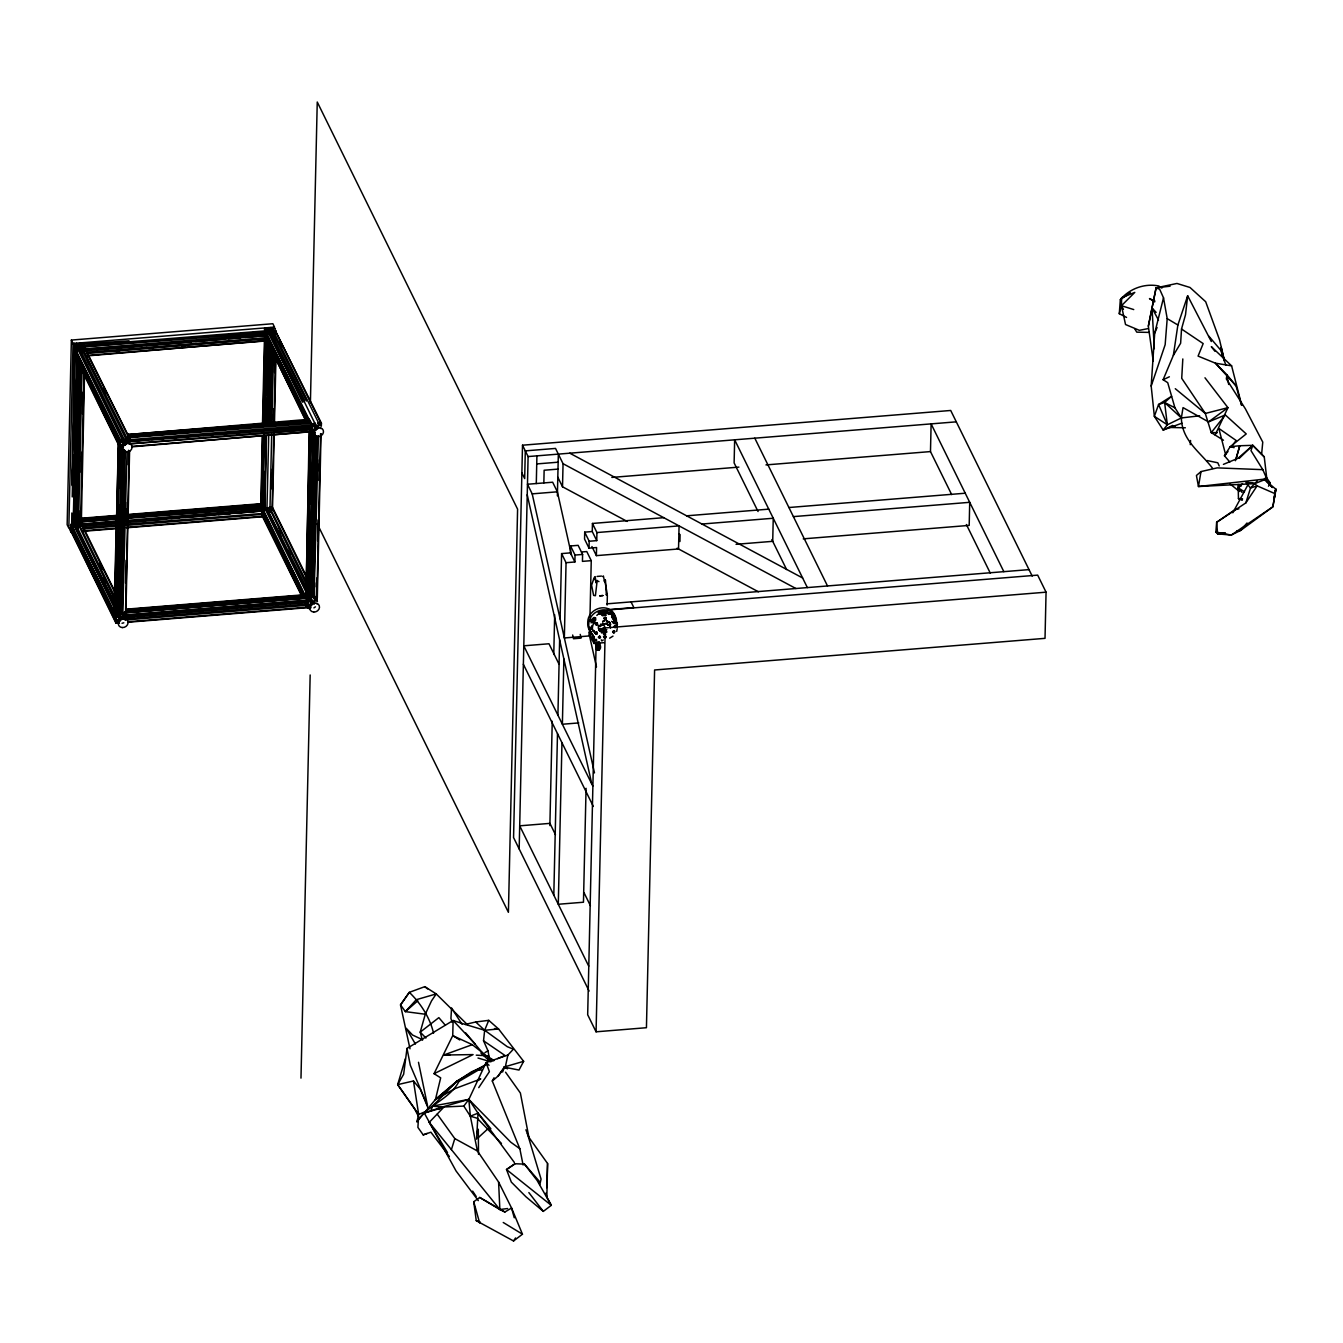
<?xml version="1.0" encoding="UTF-8"?>
<svg xmlns="http://www.w3.org/2000/svg" width="1343" height="1343" viewBox="0 0 1343 1343"><rect width="100%" height="100%" fill="white"/><g stroke="black" fill="none" stroke-linecap="round" stroke-linejoin="round"><path stroke-width="1.5" d="M592.145 629.078L591.86 625.536M616.924 622.413C618.871 628.255 614.976 620.214 615.144 618.888M598.575 625.217C597.081 629.968 602.336 634.349 606.818 631.932L603.863 632.519M610.058 623.958L609.94 626.543M80.043 345.453C75.796 344.446 83.367 346.427 79.942 349.65M271.471 329.925C267.542 328.867 274.476 330.999 271.387 334.122M310.988 596.51L312.231 596.091M592.196 627.147L592.062 627.366A12.91 11.248 -26.2 0 0 592.095 628.843L592.414 629.38A12.91 11.248 -26.2 0 1 593.438 623.907L592.028 620.869A12.91 11.248 -26.2 0 0 591.558 622.027M527.346 1133.458L541.061 1179.137L539.869 1184.526L539.114 1181.085L524.458 1164.129L515.04 1163.743L506.496 1169.535L511.33 1182.109L525.952 1196.781L543.311 1211.386L551.301 1205.326L546.853 1197.033L547.575 1163.508L528.924 1137.37L525.902 1129.799M71.364 340.081L67.15 524.71L68.829 528.118L73.026 343.489L71.364 340.081L272.864 323.73L274.543 327.138L73.026 343.489M71.85 483.614L74.335 344.916M72.136 485.578L75.628 346.444M72.556 474.667L72.69 468.64M73.983 412.452L74.066 408.44M71.85 512.992L71.582 531.895L116.321 622.833C119.997 624.243 116.136 619.14 116.321 622.833M72.22 496.944L73.177 454.807M73.596 436.744L74.553 394.59M75.644 346.41C71.448 346.729 81.973 349.146 78.465 348.24L123.287 439.681C125.436 435.72 115.867 442.888 121.071 441.948L75.695 349.818L76.064 348.425L77.323 348.357L122.599 440.538A2.619 2.283 -26.2 0 0 123.623 441.411L124.194 441.31M73.042 530.25L77.206 347.619L76.182 347.753M73.395 525.298L77.139 360.998M77.29 349.65L77.323 348.391M74.301 523.888L77.995 361.334M74.385 524.106L78.079 361.552M75.158 526.221L78.851 363.651M123.707 449.855L119.98 613.936C114.541 613.113 115.649 619.929 117.915 616.605A2.619 2.283 -26.2 0 1 118.939 617.478L118.872 620.013A2.619 2.283 -26.2 0 1 117.815 621.054L116.421 620.902L117.009 619.962L71.229 526.909C67.905 522.83 77.558 522.427 74.536 524.139L114.978 606.331M75.93 525.986L79.573 366.438M76.82 525.012L76.954 518.734M78.163 466.055L78.347 458.03M79.489 406.895L79.673 398.871M77.004 527.715L80.714 365.162M81.033 351.111L81.117 347.098L82.292 346.544A2.619 1.175 1.3 0 0 81.016 346.158L78.263 346.393A2.619 1.175 1.3 0 0 77.458 346.947L78.918 347.736M115.179 600.791L77.558 522.947L81.268 523.199L114.827 591.39M78.146 528.303L78.28 526.204A2.619 2.283 -26.2 0 1 78.566 525.818M82.141 352.907L82.276 350.808A2.619 2.283 -26.2 0 1 83.35 349.768M78.465 527.648L82.074 369.09M82.494 351.043L82.578 347.014M79.254 524.609L79.304 523.233L80.714 523.233L114.407 591.591M83.249 349.197L83.3 347.837L84.71 347.837L129.918 439.782L129.969 438.657M83.283 346.645L82.813 346.192A2.619 1.175 1.3 0 1 81.537 345.806L80.933 344.563A2.619 1.175 1.3 0 1 81.738 344.009L129.079 340.803M81.268 460.783L81.369 456.771M82.594 402.581L82.695 398.569M83.837 345.235L83.82 344.731M80.076 524.559L80.395 510.508M81.268 472.383L81.722 452.306M82.594 414.181L83.098 392.106M79.858 522.461L80.479 523.703L84.038 374.999M266.115 332.409L265.998 331.553L84.592 346.662L266.552 332.795M84.643 346.259L84.81 349.113M81.268 525.969L84.542 373.035M85.264 350.557L85.23 347.938M122.935 442.082L122.868 444.6A2.619 2.283 -26.2 0 1 121.81 445.658C119.258 446.145 122.28 443.341 118.772 444.919L115.767 611.434L114.91 611.619L114.004 610.108L118.587 443.576M114.675 610.662L118.251 443.979L119.661 443.71M117.026 614.288L115.213 612.66L118.99 446.48L121.172 446.866A2.619 1.175 1.3 0 0 121.978 446.312L121.575 445.272M116.925 613.113L115.834 612.912L118.772 444.919M119.242 488.147L120.299 446.396L121.793 446.161L117.966 613.969L116.707 614.087L119.997 444.6M116.589 604.468L117.496 565M117.915 546.299L118.855 504.767M119.074 613.65L122.465 446.212A2.619 2.283 -26.2 0 1 123.522 445.171L124.227 445.322M123.287 439.681L122.599 440.538M121.609 574.435L121.676 567.988M122.935 516.283L123.002 509.836M124.261 458.114L124.412 451.886M124.479 449.787L120.803 611.804L119.091 611.753M129.583 451.265L125.889 613.281L122.297 613.885L125.335 450.963M126.813 438.96L127.434 440.151A2.619 2.283 -26.2 0 1 126.376 441.192C122.179 444.432 122.23 437.617 124.681 440.504M122.885 619.241L123.036 617.159A2.619 2.283 -26.2 0 1 124.093 616.101C126.024 615.245 124.765 618.67 137.339 615.749M125.57 444.785L124.479 443.492L126.326 443.845A3.29 1.343 -65.8 0 1 126.762 443.173L127.031 441.746A2.619 2.283 -26.2 0 1 128.089 440.705C131.261 441.293 126.527 440 129.986 441.696L312.248 427.074L312.08 425.865L313.339 425.681A2.619 2.283 -26.2 0 1 314.363 426.554L314.312 429.088A2.619 2.283 -26.2 0 1 313.238 430.129L311.861 429.978L310.418 426.335M122.733 613.566L127.031 451.349M127.938 435.736L127.854 434.209M128.273 436.324L128.29 434.981M126.897 513.093L126.997 508.947M125.57 583.215L126.091 560.367M126.93 522.964L127.417 502.198M128.257 464.812L128.592 450.274M125.52 613.466L129.113 451.214M130.019 441.494L129.247 436.475L129.348 437.633L311.223 423.414L310.602 421.769L310.586 422.776M125.638 613.113C125.654 619.392 122.532 611.518 125.923 615.195L307.295 600.489L307.278 601.546L125.806 616.101M129.633 437.717C131.648 441.578 126.343 438.758 128.122 441.83M129.767 440.722L129.918 441.679M125.453 616.588L126.024 613.701M260.895 506.076L262.221 436.609M262.489 424.573L264.403 340.283M264.89 330.68L264.588 328.8M260.995 505.841L261.062 506.815M261.113 504.884L262.674 436.66M262.943 424.606L264.873 340.316M265.175 330.462L265.478 327.877M261.6 507.839L263.245 435.602M263.564 421.551L265.478 337.261M265.578 333.249L265.662 329.236L266.988 328.985A2.619 1.175 1.3 0 1 268.264 329.371L268.885 330.613A2.619 1.175 1.3 0 1 268.063 331.167L266.502 331.049M264.353 435.938L262.355 516.786L261.767 511.414M263.513 435.149L261.969 507.352L125.973 517.962M263.782 423.112L265.897 330.798L266.787 330.613L264.403 423.347M261.935 510.306L261.633 514.436M262.204 508.762L262.238 507.469L125.923 518.448M265.931 334.911L266.434 339.762M263.866 515.796L262.305 515.678L262.389 511.649M262.389 510.474L304.139 595.688M264.135 435.384L262.557 508.191M264.621 423.884L266.72 331.57L268.315 331.452M262.405 515.611L263.883 471.393M264.302 453.33L264.705 435.266M264.974 423.23L265.259 411.176M265.629 395.127L266.586 352.974M266.77 344.95L266.602 328.011M126.024 616.907L307.161 601.379L308.437 602.386L263.127 509.685L263.715 508.242L264.756 508.225L306.053 592.179M265.125 420.477L265.226 416.464M266.451 362.274L266.552 358.262M312.483 426.386L267.123 334.289L267.492 332.896L268.751 332.829L302.309 401.037M268.264 327.675L266.72 331.603M264.621 508.712L266.267 436.458M266.535 424.422L268.499 338.117M264.739 509.517L264.756 508.275M264.873 507.688L266.485 435.887M266.77 423.851L268.617 343.455M268.734 334.122L268.751 332.879M267.744 424.304L269.439 345.822M306.422 590.802L265.964 508.174L307.262 592.129M268.55 424.388L270.329 346.125M269.389 422.222L271.051 348.811M270.245 421.467L270.379 415.457M271.555 363.903L271.722 356.248L271.605 362.677M272.226 335.062L272.344 328.011L271.42 327.658M270.447 423.884L272.092 351.648M272.461 335.582L272.36 328.229A2.619 1.175 1.3 0 1 271.555 328.783L268.785 329.018A2.619 1.175 1.3 0 1 267.509 328.632L267.24 328.162M306.624 585.263L268.986 507.419L272.696 507.671L306.254 575.878M306.305 401.121L272.747 332.913C276.49 331.922 276.54 329.169 274.257 330.663A2.619 1.175 1.3 0 1 272.982 330.277L272.36 329.035A2.619 1.175 1.3 0 1 273.183 328.481L275.365 328.867L273.854 327.44M269.574 512.774L269.725 510.693A2.619 2.283 -26.2 0 1 270.782 509.652M269.893 512.119L271.689 433.856M271.907 423.817L273.519 353.578M273.871 337.513L273.737 331.033A2.619 1.175 1.3 0 0 272.461 330.647L269.708 330.865A2.619 1.175 1.3 0 0 268.885 331.419L270.648 332.074L267.307 332.426M274.073 340.098L273.989 339.359A2.619 2.283 -26.2 0 0 273.737 339.007M270.682 509.081L270.749 507.704L272.159 507.704L305.835 576.063M274.677 333.685L274.744 332.309L276.154 332.309L321.011 423.398C321.262 427.007 317.384 421.954 321.011 423.398M271.974 477.369L272.058 473.357M273.3 419.167L273.384 415.155M271.974 488.97L272.428 468.892M273.485 422.743L273.804 408.692M274.627 372.565L274.946 358.514M272.041 509.987L273.771 433.722M274.056 421.685L275.516 357.456M272.495 510.021L274.241 433.772M274.509 421.719L275.97 357.507M305.281 596.326L305.432 595.167M309.276 420.93L309.226 419.503M306.103 596.326L309.125 432.564M309.629 421.618L309.662 420.258M305.919 605.005L305.768 604.048M306.103 596.93L126.561 610.662M307.665 595.067L305.885 594.613L309.578 432.614M127.954 434.561L309.343 419.251L310.032 421.652M310.401 402.816L317.25 102.018L517.592 509.165L508.409 912.317L317.301 523.938M307.094 595.721L310.149 431.472M310.434 430.969L306.674 598.357M306.842 599.448L306.724 597.904L125.386 612.576M310.686 425.849L310.787 428.971M310.854 423.649L310.72 422.508L129.381 437.18L129.516 438.053M306.976 599.834L306.993 598.407L125.335 613.079M306.036 595.956L307.161 596.007L310.871 429.407M129.734 443.929L311.089 429.928L311.089 428.585M129.415 443.677L129.6 439.681L129.918 440.571L311.173 426.738M310.988 423.011L311.274 426.1L129.918 440.806M127.82 622.262L307.111 607.724L307.446 604.484L309.243 605.525A2.619 2.283 -26.2 0 0 310.317 604.484L310.367 601.966A2.619 2.283 -26.2 0 0 309.343 601.093L308.504 601.832M125.99 617.092L307.329 602.403L307.329 599.566M131.782 446.413L312.818 431.607L309.293 598.491L307.48 597.937L311.274 428.904M311.408 426.923L311.375 423.582M308.856 545.174L308.94 541.028M310.082 491.169L310.183 487.022M307.379 598.978L306.59 597.182L307.832 597.215L308.219 580.629M308.588 564.01L309.545 522.461M309.964 503.776L310.669 472.618M311.324 429.34L312.382 428.971L311.861 429.978M314.967 429.642A2.619 2.283 -26.2 0 0 313.893 430.683L310.535 598.357L314.967 431.875M307.228 598.39L311.358 598.474L315.152 434.326M300.983 1078.127L310.166 674.975M312.231 596.275L315.874 436.341M313.204 591.239L313.355 585.028M314.514 533.188L314.715 524.878M315.874 473.995L316.041 465.786M321.061 433.671L317.317 597.753L313.742 598.374L316.998 435.904M314.329 603.712L314.463 601.63A2.619 2.283 -26.2 0 1 315.538 600.59L317.418 601.513L316.528 598.122M318.325 428.316L318.459 426.235A2.619 2.283 -26.2 0 1 319.533 425.177L321.33 426.235L321.43 423.213L275.768 331.771M318.224 423.817L318.879 424.623A2.619 2.283 -26.2 0 1 317.804 425.664C312.365 428.887 314.816 421.584 316.008 425.378M314.027 597.836L318.459 435.82M316.293 586.891L316.394 582.744M318.946 470.57L319.097 464.342M316.763 578.078L316.31 596.628M317.619 540.675L318.09 519.909M318.979 480.441L319.449 459.675M315.387 597.971L316.864 597.719L320.591 433.621M1032.213 576.113L950.71 410.471L522.511 445.204L513.563 837.545L589.124 991.067M519.17 848.91L528.101 456.57L522.511 445.204M536.293 483.547L536.915 455.848M543.848 482.926L544.133 470.235L557.983 469.11M549.875 825.592L552.242 721.241M553.769 654.461L554.676 614.809M557.379 495.852L558.335 454.119M627.215 521.453L562.516 486.787L563.053 463.704L555.532 448.428L525.298 450.879L524.677 478.578L521.873 472.887M553.803 895.177L557.496 733.614M557.916 715.148L559.628 639.889M560.098 618.922L561.592 553.601L570.406 552.88L574.888 561.978L566.058 562.7L561.592 553.601M561.962 742.713L558.285 904.259L583.466 902.227L586.068 788.307M563.875 658.926L562.381 724.246L578.766 722.92M566.058 562.7L564.345 637.959L589.543 635.91L589.728 627.55M570.406 552.88L570.557 545.963L578.128 545.342L582.593 554.441L582.442 561.374L591.256 560.652L589.963 617.092M574.888 561.978L575.039 555.062L570.557 545.963M584.709 532.147L589.191 541.246L596.745 540.625L592.263 531.526L584.709 532.147L584.558 539.063L589.023 548.162L596.577 547.541L596.393 555.633L678.534 548.968L679.071 525.885L596.93 532.55L592.448 523.451L663.744 517.676M589.023 548.162L589.191 541.246M592.263 531.526L592.448 523.451M604.216 642.659L593.992 643.482L592.431 640.309L592.548 634.601L593.119 635.743L589.443 630.001A14.202 12.372 -26.2 0 1 587.73 623.807L587.781 621.658A14.202 12.372 -26.2 0 1 601.916 607.842A14.202 12.372 -26.2 0 1 615.48 619.408M594.042 630.538L594.177 631.26A1.931 1.679 -26.2 0 1 592.834 630.32L594.194 631.294M593.992 643.482L594.126 637.791L590.45 632.049A14.202 12.372 -26.2 0 1 588.738 625.855L588.788 623.706A14.202 12.372 -26.2 0 1 602.923 609.89A14.202 12.372 -26.2 0 1 616.487 621.456L616.437 623.605M596.745 540.625L596.93 532.55M596.158 642.256L587.68 1014.754L596.074 1031.81L646.436 1027.714L654.595 669.989L1045.022 638.345L1046.063 592.179L1037.669 575.123L607.321 610.024M599.532 643.415C604.081 652.379 591.894 652.429 597.182 643.196M599.163 649.257L597.434 650.062L597.618 641.971M597.769 649.022L596.964 649.324L597.988 642.961M598.407 650.146L598.592 642.072M598.827 649.105L598.961 643.045M599.213 649.911L599.398 641.836M596.074 1031.81L605.273 627.92L602.755 622.816M607.137 605.038L607.355 595.385M615.111 621.037L614.372 617.226M951.667 494.593L930.481 451.584L931.119 423.884L1003.842 571.665M76.383 393.214L77.222 357.641L76.4 393.113M76.82 524.374L76.954 518.331M121.021 488.768L121.995 447.118A2.619 1.175 1.3 0 1 122.801 446.564M122.498 574.686L122.649 568.442M125.184 457.359L125.335 451.181M267.811 377.685L268.65 342.112M266.888 510.709L268.734 434.779M271.588 362.761L271.739 356.483M312.483 473.139L313.423 431.59A2.619 1.175 1.3 0 1 313.607 431.388M313.154 592.498L313.355 584.155M315.958 470.755L316.041 466.726M476.597 1139.2L478.024 1113.179L468.841 1099.413L486.099 1062.582L507.906 1055.027L513.395 1049.185L507.285 1046.701L484.655 1030.266L475.707 1021.989L465.232 1024.424L453.111 1020.495L406.996 1048.43L403.639 1074.266L397.679 1084.624L414.551 1108.747L419.033 1117.561M546.802 1187.665L547.575 1163.508M616.353 623.454L616.555 622.548L616.957 627.164L616.806 623.034M615.782 620.953L615.144 618.519M605.055 582.123L605.189 579.823M592.196 628.423L589.308 628.877M427.175 1110.829L418.68 1114.472L397.679 1084.624L413.476 1080.981L418.68 1114.472L416.918 1121.707L435.451 1099.497L456.788 1081.484L458.953 1081.4L478.494 1070.002L485.998 1064.479L486.099 1062.582L489.037 1065.301M605.072 581.989L607.288 594.227M1182.814 358.95L1181.722 378.323L1205.309 413.459L1211.252 432.614L1223.456 440.235M418.344 1120.028L417.908 1127.415L423.213 1134.885L430.885 1132.199L449.368 1156.508M1211.319 341.542L1187.665 295.779L1185.516 314.732L1181.521 329.018L1180.631 343.237L1173.379 355.324L1163.122 379.716L1167.722 382.671L1174.94 407.819L1181.37 417.942C1181.823 440.806 1200.508 452.155 1212.679 468.438M1190.267 444.667L1190.553 440.47M1181.941 423.163L1163.172 430.045L1154.359 416.33L1151.186 386.062L1154.711 333.131L1163.508 297.81L1159.664 289.249L1156.088 287.855L1148.349 326.148L1153.217 361.066M314.547 603.595L314.094 602.789M1126.559 317.435L1119.29 313.691L1120.331 299.707C1129.413 288.661 1144.555 283.121 1158.707 285.975L1161.896 288.107M83.148 345.822L84.122 345.822L83.283 346.192M81.268 343.036L83.249 343.019L83.921 344.379M84.575 348.24L84.223 345.436M115.666 518.801L80.63 521.638L80.815 524.509M81.201 524.223L116.22 521.42M128.391 435.787L309.746 421.081M126.762 439.43C123.808 437.868 131.983 439.379 128.71 438.305M125.503 613.751L125.117 614.506L124.53 612.962M125.822 619.878L125.738 618.687L307.127 603.997M125.923 616.252L125.604 615.077L125.352 619.828M125.957 615.161L125.973 614.053M266.115 332.711L265.83 333.601L265.226 332.359M266.233 332.074L266.535 334.138L84.861 348.727M266.082 338.99L305.314 419.855M266.317 337.764L266.35 338.99L87.06 353.528M87.06 355.929L266.418 340.618M260.475 503.961L260.542 505.488M261.801 506.445L262.523 508.007M262.321 513.563L262.07 515.813L301.319 595.268M262.422 516.014L263.513 517.055L262.271 516.686M309.595 427.93L309.88 427.04L310.653 429.223M311.156 431.556L131.815 446.866M305.633 597.047L305.65 595.62M306.557 597.383L125.252 611.871L125.906 613.65M307.245 604.216L307.094 605.324L127.551 619.845M615.614 621.591L615.849 621.389M1163.508 297.81L1167.201 318.627L1165.153 344.715L1151.186 386.062M1263.948 479.384L1275.85 489.171L1272.879 506.815L1240.647 530.418L1231.246 535.068L1217.597 533.842L1215.868 532.029L1216.657 522.276L1235.157 509.551L1238.934 508.829M596.964 580.461L596.057 582.862L595.201 576.583A14.891 3.542 89.5 0 0 593.74 578.783L591.591 585.246L593.606 595.335M1200.995 471.578L1198.46 486.519L1266.835 478.847L1262.806 469.664L1217.178 467.884L1200.995 471.578L1196.428 475.489L1198.46 486.519L1254.664 483.648L1266.835 478.847L1264.25 456.872L1261.614 454.287L1262.756 442.099L1245.414 408.876L1226.344 378.944L1226.931 374.747L1215.415 363.181L1198.074 356.096L1203.177 343.59L1181.521 329.018M1238.162 484.42L1238.447 498.555L1242.057 500.016M121.592 619.727L121.34 618.401L120.4 619.778M317.133 428.199C318.56 425.597 313.221 427.762 316.512 428.551M494.207 1060.55L489.205 1057.495L487.962 1050.746L483.53 1040.791L484.655 1030.266L488.751 1020.344L498.555 1028.973L523.636 1061.339L519.002 1070.052L504.246 1067.148L498.102 1076.062L492.293 1080.997L519.842 1148.752L523.099 1165.019M1274.625 494.19L1273.752 501.594L1275.85 489.171L1275.061 490.497M597.182 580.495L595.419 595.704L593.791 595.486M599.549 625.435C596.594 626.056 603.863 626.291 600.959 623.824M1173.379 355.324L1177.878 325.006L1187.665 295.779M124.916 445.255L125.587 444.332M487.778 1059.828L488.399 1055.816L476.261 1055.162M602.134 614.238L604.182 613.617M1275.85 489.171L1272.879 506.815L1231.246 535.068L1215.868 532.029M265.662 335.397L261.432 336.069M1148.349 326.148L1156.088 287.855L1176.955 283.457L1189.982 287.469L1205.678 301.722L1219.528 339.796L1224.346 360.159M498.102 1076.062L505.371 1066.661L507.906 1055.027M601.295 639.788L601.832 640.964L603.276 639.973M71.565 530.854L73.177 530.72M75.258 348.962L76.282 347.955M75.141 353.914L76.249 353.629L75.678 354.552L120.417 445.49M121.071 441.948L75.712 350.926L77.155 350.271M71.716 524.324L73.328 523.753L114.625 607.691M116.472 617.26L71.716 526.322L73.16 525.667M73.613 531.123L73.714 530.67A2.619 2.283 -26.2 0 1 74.369 529.914M121.877 447.555L120.316 447.437L75.577 356.499L75.594 355.375L77.088 355.224M267.71 332.426L266.586 333.014M308.454 419.335L267.156 335.397L267.777 334.726M307.9 601.731L263.161 510.793L264.118 510.105M313.305 432.026C311.811 433.537 310.669 429.407 313.355 430.734L309.645 597.753L310.535 598.357M318.257 423.431C316.041 424.623 319.768 420.779 321.43 423.213M592.884 620.516L593.203 619.593L593.438 621.725M608.799 614.456L607.489 613.331M480.693 1078.983L455.076 1088.585L435.451 1099.497L440.672 1077.858L434.058 1073.678L452.742 1035.621L453.111 1020.495L475.237 1044.099M616.706 631.395L617.209 628.558M612.945 618.938L613.936 619.895A2.065 1.796 -26.2 0 0 611.787 617.243L612.677 615.849M397.679 1084.624L405.368 1058.72M315.118 428.132A2.988 1.242 -65.9 0 0 315.504 427.544L317.149 427.93L315.857 427.091M601.06 631.546L599.146 629.766L599.482 628.524M1119.29 313.691L1121.455 305.717L1121.59 297.726L1134.785 292.405L1121.455 305.717L1125.535 324.536L1139.351 330.328L1148.198 328.582M83.065 343.623L83.568 345.47L265.864 330.814L267.391 332.225M127.921 436.525L128.324 437.314M128.273 442.233L129.297 443.929M311.123 428.585L128.911 443.845M124.278 617.646L125.218 618.838M264.689 328.414L264.521 329.992M85.213 350.775L267.173 335.431M260.911 504.834L260.609 503.709L261.348 505.388M310.552 421.853L128.693 436.374L127.988 433.957M410.001 1048.816L400.516 1004.9L409.313 992.343L424.824 986.652L436.24 993.921L431.506 1000.921L425.278 1014.234L420.225 1032.129L422.273 1039.835M1235.896 459.524L1239.79 445.742L1252.784 445.339L1264.25 456.872M1235.409 460.716L1239.79 445.742L1230.188 446.682L1224.447 455.764L1229.835 462.026M314.447 424.539L314.43 425.815M504.901 1212.007L479.72 1197.469L473.743 1201.733L476.261 1220.669L513.546 1240.982L522.461 1234.2L511.565 1208.029L504.901 1212.007L499.865 1209.523L451.399 1149.625L454.807 1138.612L437.214 1114.136M1225.286 532.701L1217.597 533.842L1216.657 522.276L1245.851 502.903L1250.518 488.046L1257.199 480.962M502.635 1072.016L504.246 1067.148L507.536 1068.726L504.196 1066.678M430.734 1111.316L432.463 1106.128L457.51 1080.729L485.998 1064.479M590.383 621.456L591.155 619.19M315.437 606.835L313.909 607.875M1215.13 434.998L1227.938 407.668L1204.973 377.786M591.121 622.934L591.927 620.751M1154.711 333.131L1157.078 327.507M603.611 632.973L603.762 632.066M601.882 613.197L603.208 612.29M476.664 1132.619L478.309 1129.262L478.511 1154.325M1232.807 512.791L1247.983 484.722M125.302 444.55L125.05 443.794A3.979 1.779 1.3 0 1 126.93 443.643L127.048 443.811M315.79 425.311L314.547 424.438M80.681 524.374L115.901 521.285M458.953 1081.4C450.023 1099.078 427.544 1104.853 416.918 1121.707M492.293 1080.997L494.039 1077.774M1268.497 486.233L1270.26 483.027L1265.727 476.53M119.393 618.233L119.409 618.183A2.971 1.125 -65.3 0 1 119.745 617.797M310.367 599.918C311.761 604.132 311.828 596.661 310.434 601.211M1245.851 502.903L1257.115 485.864L1275.414 493.821M513.546 1240.982L515.561 1237.944M478.746 1087.629L489.389 1071.68L486.099 1062.582M601.782 612.996L604.014 613.096M601.362 631.445L602.453 630.723M119.745 618.955L119.762 618.905A3.223 1.293 -65.7 0 0 120.299 617.998C124.345 617.142 118.654 621.305 120.551 617.83A3.307 1.477 1.3 0 0 122.112 617.713M276.255 333.584L276.272 332.46M320.289 428.4L321.397 428.518M307.513 599.414L308.47 598.76M123.69 443.626L123.707 443.593A3.139 1.276 -65.8 0 0 124.311 442.602L125.621 442.435L125.705 443.727M600.741 631.445L598.625 628.591L599.381 630.337M1224.447 455.764L1227.972 451.533M1231.464 446.783L1236.114 440.454L1218.823 428.434L1225.639 454.689M123.002 440.068L122.901 440.957M120.484 615.833L118.939 615.447L120.165 616.454M514.268 1217.782L511.565 1208.029L498.589 1182.025L477.42 1150.985L470.335 1116.151L468.841 1099.413L432.463 1106.128L442.149 1107.068L463.805 1106.078L468.841 1099.413L510.776 1142.205L519.842 1148.752M593.052 619.811L595.352 618.603A1.931 1.679 -26.2 0 0 593.018 619.996A1.931 1.679 -26.2 0 0 594.294 622.027M123.522 443.845L123.355 445.154A5.036 4.382 -26.2 0 0 126.259 452.171A5.036 4.382 -26.2 0 0 131.799 445.708A5.036 4.382 -26.2 0 0 123.438 445.121M318.173 427.729L316.226 427.662L315.974 429.055M118.939 615.447L118.906 616.655L120.198 616.722M120.165 620.181L119.527 619.241M1199.635 415.81L1181.37 417.942L1167.336 424.774L1163.172 430.045L1172.657 425.412M1234.116 447.639L1230.188 446.682L1246.237 433.923L1225.32 414.953L1211.252 432.614L1217.329 432.664M251.242 511.968L261.616 511.045M123.808 622.799L122.012 623.27M1247.026 522.998L1240.647 530.418L1236.802 530.989M74.906 345.218L73.261 343.942L74.05 343.405M84.676 346.897L82.846 346.511L84.441 346.36M119.51 445.356L117.798 444.113M125.436 612.744L123.959 613.499M305.432 594.58L307.312 594.345M311.358 598.474L310.602 598.055M74.234 344.866L75.561 344.513A2.619 1.175 1.3 0 1 76.836 344.899L77.441 346.141A2.619 1.175 1.3 0 1 76.635 346.695L75.174 346.679M274.022 331.503L273.133 331.99M114.978 611.099L116.304 610.847M115.213 612.66L116.203 612.509M306.422 595.57L307.748 595.318M313.305 597.92L314.228 598.055M314.682 597.937L314.48 597.366A2.619 1.175 1.3 0 0 313.204 596.98L310.921 597.115M613.583 620.03L613.902 619.643A1.931 1.679 -26.2 0 0 614.12 618.317L614.322 618.804M607.489 623.84C607.288 625.989 613.952 624.68 608.127 621.574M603.242 615.614L605.257 615.614M447.521 1152.613L429.223 1122.362L443.593 1107.404L424.287 1113.011L456.049 1170.962L478.309 1200.642M603.83 623.706L601.899 624.965L606.247 623.588M1239.337 458.265L1252.784 445.339L1261.614 454.287M478.108 1137.773L488.197 1128.54M1225.32 414.953L1208.549 421.903L1183.032 407.617L1181.37 417.942L1164.616 402.497L1171.616 396.252L1158.573 404.495L1154.359 416.33L1167.336 424.774L1164.616 402.497L1158.573 404.495L1167.336 424.774M317.653 428.887A3.895 1.746 1.3 0 1 316.78 428.904L316.629 429.088A3.811 1.544 -65.7 0 1 315.89 430.431M417.807 1000.787L405.385 1011.632L400.516 1004.9L409.313 992.343C420.762 1003.372 429.961 1017.759 433.554 1033.187M602.654 613.566L607.456 613.096L610.813 614.355L607.456 613.096M435.451 1099.497L457.51 1080.729M1242.493 483.732L1237.843 487.61L1242.09 492.428M604.098 581.166L605.357 579.84M610.427 628.054L609.991 623.102M612.996 636.129L609.655 638.177M119.04 615.346L120.685 615.9M310.468 599.817L311.895 600.187L310.636 601.076M1208.549 421.903L1227.938 407.668L1205.309 413.459L1175.276 388.698M438.859 1109.419L442.149 1107.068L468.841 1099.413M123.12 439.967L124.446 439.916M1120.331 299.707L1130.37 292.707M84.542 345.571L84.978 347.115L81.319 348.441L126.057 439.379M275.97 340.417C273.972 342.112 273.838 337.932 276.037 339.074M128.072 434.477L309.629 420.191M310.871 425.026L129.6 439.681M311.106 432.328L314.9 432.379M260.592 504.213L126.678 515.04M262.355 514.386L126.343 525.415M262.338 516.333L126.309 527.363M307.127 607.237L127.786 621.809M307.111 607.724L306.405 606.348M515.04 1163.743L506.496 1169.535L551.301 1205.326L537.066 1180.379L524.458 1164.129M477.134 1081.048L480.441 1078.865M456.788 1081.484L471.578 1071.781L483.95 1066.308M484.907 1052.677L487.962 1050.746M607.204 594.395L606.23 594.831M603.914 630.371L601.933 629.531L606.415 629.867M125.117 443.929L125.738 442.77L79.271 347.921M121.743 618.183L120.182 618.989L121.81 618.519L119.057 612.727L121.777 612.509A2.619 1.175 1.3 0 1 123.052 612.895L123.338 613.365M1241.436 485.797L1237.843 487.61L1244.474 491.79M605.794 630.203L606.784 629.716M434.058 1073.678L473.072 1054.591L443.744 1055.027L472.316 1044.669L493.015 1061.104M602.336 632.033L606.499 631.831L602.755 631.781M1163.122 379.716L1169.367 376.795M593.925 618.905L594.865 618.586M266.938 328.716L265.578 328.078M271.437 327.927L270.883 327.44M274.476 328.112L272.696 327.507M120.014 444.415L118.52 444.533M121.693 447.84L119.745 447.924L118.99 446.548M314.329 432.194L313.439 431.808M262.54 516.182L264.034 516.048M116.069 613.415L117.966 613.936M119.091 613.617L119.98 613.936M315.051 597.282L316.864 597.719M599.414 636.213C595.973 638.11 602.403 638.949 600.002 636.263C595.721 637.337 602.436 638.932 599.582 636.263M497.615 1058.62L504.985 1055.48L483.53 1040.791M315.991 426.856L316.125 426.789A3.307 1.477 1.3 0 0 317.536 426.789M1223.423 464.376L1238.145 458.215L1252.784 445.339L1250.971 450.576L1262.806 469.664M463.805 1106.078L470.335 1116.151L478.024 1113.179L490.9 1128.825M423.213 1134.885L427.124 1133.408M424.287 1113.011L442.149 1107.068M602.654 621.473L604.132 621.054M505.371 1066.661L523.636 1061.339M602.755 621.356L603.997 621.003M78.465 348.24L77.844 349.6M77.055 354.703L75.812 354.737M77.004 356.684L75.577 356.499M303.518 400.986L269.607 332.779L269.272 334.071L302.83 402.279M268.449 341.172L266.988 339.93L268.533 339.695M73.009 532.097L71.968 532.382M264.453 516.568L263.413 516.854M120.198 620.651L119.527 620.567A2.619 2.283 -26.2 0 0 118.469 621.608L118.973 622.883M313.758 603.712L312.415 602.134L312.18 603.83A3.979 1.561 -65.5 0 0 311.643 605.038L310.972 605.038A2.619 2.283 -26.2 0 0 309.897 606.079L309.964 607.237L311.056 606.734M316.428 603.662L317.301 603.678M606.482 611.283L607.59 611.401M603.88 613.029L598.877 613.969C603.796 611.569 610.477 612.358 613.969 616.823M604.954 627.785L602.537 628.423L604.182 628.121M614.523 625.368C619.492 628.171 611.233 627.349 616.269 626.426C613.432 630.455 616.454 624.277 613.952 626.627M599.028 625.888L601.362 625.637M594.395 636.431L593.337 637.455L594.361 638.328M603.561 631.781L606.247 631.294M604.518 632.452L606.566 631.965M602.47 630.908L601.463 631.646A1.931 1.679 -26.2 0 1 601.983 631.009M1175.243 426.218L1169.333 427.46L1185.349 427.796M617.008 627.047L617.075 623.874M613.264 622.497L614.372 622.665M74.134 343.607L75.174 343.539M76.685 343.187L76.081 344.144A2.619 1.175 1.3 0 0 77.357 344.547L80.11 344.312A2.619 1.175 1.3 0 0 80.933 343.758L79.455 342.969M122.885 447.706L121.995 447.337M69.836 528.034L69.635 529.763L70.793 529.73M71.28 528.89L69.5 528.538L70.91 528.168M72.421 531.324L70.306 530.888L71.75 532.382M119.107 613.885L118.201 613.281A2.619 1.175 1.3 0 1 118.385 613.079M307.732 597.282L308.353 597.601M316.075 596.947L315.001 597.014A2.619 1.175 1.3 0 1 314.531 596.913M311.257 598.575L310.032 600.422A2.619 2.283 -26.2 0 0 311.056 601.295L313.809 601.06A2.619 2.283 -26.2 0 0 314.883 600.019L313.876 598.323M595.486 620.365L594.378 622.027M603.477 633.56L604.837 634.081M479.72 1197.469L499.865 1209.523L507.654 1208.532M603.762 631.747L604.887 631.68M475.707 1021.989L488.751 1020.344M608.463 625.183L607.439 624.21M1156.088 287.855L1170.089 286.193M606.348 594.764L605.475 580.159M215.602 609.42L219.732 609.084M225.909 608.58L236.284 607.707M240.33 607.405L252.769 606.381M256.815 606.062L269.255 605.038M289.769 603.376L302.209 602.386M76.887 346.964L75.342 347.065L75.963 347.753M267.61 332.225L268.331 331.469M292.338 378.676L270.363 332.208M75.712 349.851L77.172 349.768M268.6 334.239L267.19 334.357M85.045 349.751L266.502 335.246L266.334 334.155M79.355 350.523L81.621 350.254A2.619 2.283 -26.2 0 0 82.695 349.214L82.628 348.072L81.319 348.441M270.782 334.995L273.065 334.726A2.619 2.283 -26.2 0 0 274.123 333.685L274.056 332.544L272.747 332.913M86.254 350.271L90.367 349.935M96.545 349.432L108.917 348.425M113.03 348.089L141.888 345.755M146.001 345.42L158.373 344.412M162.486 344.077L174.859 343.086M176.923 342.918L191.344 341.743M195.474 341.407L207.829 340.4M211.959 340.064L224.331 339.074M228.444 338.738L240.817 337.731M244.93 337.395L257.302 336.388M80.026 351.497L81.067 352.168M87.06 352.168L266.367 337.63M115.649 351.161L119.779 350.825M148.62 348.492L152.749 348.156M181.607 345.806L185.72 345.47M87.026 355.475L266.334 340.921M134.182 435.854L138.312 435.535M150.668 434.528L154.798 434.192M167.153 433.185L171.283 432.849M183.638 431.858L187.768 431.523M200.141 430.515L204.254 430.18M218.674 429.005L222.804 428.669M235.159 427.678L239.289 427.343M249.597 426.503L253.709 426.167M266.082 425.16L270.195 424.824M284.632 423.666L288.745 423.33M137.187 440.705L147.478 439.866M151.608 439.53L163.964 438.523M168.093 438.204L180.449 437.197M186.643 436.693L196.934 435.854M203.112 435.35L213.419 434.511M219.597 434.024L229.905 433.185M236.099 432.681L246.407 431.842M252.585 431.338L262.892 430.515M267.005 430.18L279.378 429.172M285.555 428.669L297.928 427.662M302.057 427.326L310.3 426.671M124.194 444.567L121.894 444.718A2.619 1.175 1.3 0 1 121.424 444.617M310.72 430.834L312.6 431.338A2.619 1.175 1.3 0 0 313.423 430.784L313.406 430.566M123.455 447.907L120.501 447.907M528.101 456.57L956.317 421.836M536.73 463.923L558.151 462.193M79.254 518.415L116.354 515.41M126.645 514.57L260.609 503.709M79.287 518.885L116.371 515.88M79.741 519.892L116.841 516.887M127.149 516.048L261.113 505.186M81.57 520.681L87.748 520.177M98.056 519.338L104.25 518.851M132.839 516.484L137.221 516.165M147.529 515.343L153.706 514.839M166.062 513.832L170.192 513.496M182.295 512.472L186.677 512.153M198.798 511.129L205.227 510.659M215.535 509.82L221.713 509.316M232.02 508.477L237.946 507.956M248.254 507.117L252.618 506.815M611.854 477.42L738.885 467.112M765.963 464.913L930.481 451.584M117.042 517.827L79.959 520.832L79.959 519.808M127.35 516.988L261.868 506.227M115.934 519.305L80.58 522.142L80.513 520.933L81.117 522.578M126.208 520.463L262.238 508.93M73.177 525.163L71.767 525.281L117.076 617.36M263.161 509.736L264.605 509.652M81.05 525.147L116.086 522.309M126.393 521.47L262.405 510.441M75.359 525.919L77.625 525.65A2.619 2.283 -26.2 0 0 78.7 524.609L78.431 523.35L77.323 523.837M81.151 525.348L116.186 522.511M126.494 521.672L262.506 510.642L262.338 509.551M266.787 510.407L269.07 510.122A2.619 2.283 -26.2 0 0 270.128 509.081L270.061 507.939L268.751 508.309M71.75 526.355L71.229 526.909M84.307 525.499L96.679 524.492M100.792 524.156L113.165 523.166M135.828 521.319L146.135 520.48M150.248 520.144L162.621 519.153M170.863 518.482L179.106 517.81M185.284 517.307L197.656 516.3M201.786 515.964L214.141 514.973M218.271 514.638L230.627 513.63M234.756 513.295L247.129 512.304M81.218 526.171L116.253 523.334M126.561 522.494L263.228 510.86M76.031 526.892L113.685 601.815M83.065 527.564L116.035 524.895M126.343 524.055L263.564 513.395L263.11 514.436L302.695 594.882M83.065 528.924L116.035 526.255M262.875 515.511L261.784 515.192M557.379 491.807L552.661 482.221L527.463 484.252L532.197 493.855L557.379 491.807L571.48 554.961M72.589 531.576L71.145 531.694L115.901 623.034L119.46 623.303M83.031 530.871L116.002 528.202M83.065 531.324L116.035 528.655M126.343 527.816L262.355 516.786M686.626 515.813L768.767 509.148M788.912 507.52L965.248 493.217M701.953 524.039L773.249 518.247L772.712 541.33L736.048 544.301M793.394 516.619L969.713 502.316L969.193 525.398L803.248 538.862M581.485 551.99L586.773 551.553L591.256 560.652M575.039 555.062L582.593 554.441M126.057 609.185L305.348 594.647M126.091 609.655L305.381 595.117M114.726 610.696L116.186 610.595M124.698 611.77L305.935 596.309M597.064 576.432L601.513 576.08M125.604 615.077L306.976 600.371M157.114 614.053L161.244 613.717M206.57 610.041L210.7 609.705M215.669 609.369L219.799 609.034L207.376 610.091M141.451 615.413L153.824 614.423M157.937 614.087L170.292 613.079M174.422 612.744L186.778 611.753M190.891 611.418L203.246 610.41M275.433 604.551L285.74 603.712M310.904 607.791C306.624 611.736 304.29 599.028 306.573 604.132M606.868 603.846L1029.023 569.617M607.64 609.705L633.846 607.573L631.042 601.882M594.63 618.401L593.472 619.979M611.569 617.025L612.643 617.008M600.405 625.351L601.244 625.284M608.094 624.915L610.712 624.696M590.886 627.282L588.687 627.55L591.709 633.443M600.321 628.457L601.362 628.776L598.609 628.658M605.273 627.92L1046.063 592.179M603.746 632.234L605.189 632.117M596.527 639.419L592.431 639.755L589.073 632.939A3.878 1.729 1.3 0 1 590.685 631.16M592.431 640.309L596.51 639.973M177.041 342.096L181.171 341.777M245.064 336.69L249.177 336.371M261.549 335.381L265.662 335.062M443.744 1055.027L449.838 1055.061M478.494 1070.002L482.271 1070.018M82.108 342.75L83.333 343.12M316.26 596.242L317.317 597.753M122.448 613.852L123.438 615.547A2.619 2.283 -26.2 0 1 122.381 616.588L119.628 616.823A2.619 2.283 -26.2 0 1 118.604 615.95L119.678 614.07M1149.339 332.409L1136.766 332.157L1134.684 328.716M603.695 613.264L605.626 614.876M612.324 617.176L614.12 618.317M606.7 611.35L598.105 612.391L602.94 611.132L607.875 612.055M594.378 617.612L593.102 619.459M1242.527 498.79L1238.447 498.555L1242.46 499.764M594.395 617.78C593.304 616.555 593.539 620.399 593.354 619.643M613.55 622.497L614.49 623.051M267.509 341.659L266.586 341.172M84.34 347.3L130.07 439.077M76.064 357.188L75.074 356.348M121.911 441.209L120.467 441.864M264.537 515.091L263.027 515.242L263.01 516.367L301.739 595.067M598.189 614.087L596.812 615.43M125.084 613.633L126.074 614.473M494.493 1028.537L498.555 1028.973L484.655 1030.266L465.232 1024.424M312.231 603.981L312.13 602.201A3.29 1.477 1.3 0 0 313.54 602.184L314.061 602.571M425.278 1014.234L405.385 1011.632L416.28 999.696L436.24 993.921L467.381 1024.642M1241.687 405.301L1231.615 365.85L1215.415 363.181L1236.013 385.81L1241.57 405.351M1246.556 482.137L1254.664 483.648L1257.115 485.864L1250.518 488.046L1245.935 482.49M605.575 623.471L607.909 624.663M265.729 329.388L265.343 329.673M82.427 342.952L83.266 346.125M71.297 532.516C70.793 533.137 72.421 526.657 71.683 529.965L116.421 620.902M1207.038 460.548L1217.799 462.781L1219.209 465.971M1250.719 482.624L1254.664 483.648M612.123 616.303L611.837 616.37A1.931 1.679 -26.2 0 1 613.113 619.056M477.99 1058.015L490.934 1061.843M606.398 621.876L607.707 622.262M470.335 1116.151L477.168 1118.232L501.476 1143.481M1133.744 309.578L1121.455 305.717L1123.436 309.343M598.491 628.558L602.168 631.63M476.261 1220.669L480.123 1221.979M267.845 511.33L306.019 588.116M271.84 335.935L294.805 381.815M597.299 580.831L598.961 581.586M607.07 621.171L608.379 621.691M313.389 602.973L311.912 603.36L312.197 604.619A3.307 1.477 1.3 0 0 311.593 604.652L311.089 604.283M1154.93 301.05L1149.474 298.566L1154.661 301.974M472.316 1044.669L452.742 1035.621L459.776 1039.969M422.76 1039.801L412.57 1035.05L406.257 1028.318L415.39 1044.031M1270.26 483.027L1266.634 481.298L1272.257 487.425M613.247 615.346L610.091 612.626M1164.616 402.497L1174.94 407.819M569.768 453.179L802.644 577.994M563.053 463.704L795.912 588.519M678.886 533.96L680.078 534.615L679.927 541.531L678.719 540.893M677.107 548.196L758.426 591.793M75.745 350.959L75.191 351.379M265.964 508.225L265.276 509.484M263.245 514.604L264.504 514.587A2.619 2.283 -26.2 0 0 265.276 513.949M454.807 1138.612L477.42 1150.985M1167.201 318.627L1177.878 325.006M604.031 631.781L605.072 632.872M503.239 1222.483L522.461 1234.2M606.566 620.819L609.638 622.716M602.403 631.848L599.163 629.649L600.707 631.042L600.002 630.522M480.878 1053.013L486.787 1058.452M609.823 612.492L614.322 617.495L609.974 612.66L612.794 614.809M593.841 621.893L593.018 621.188M593.64 631.126L592.968 630.555M1230.205 484.034L1239.421 491.488M424.824 986.652L427.594 988.918M608.53 621.775L610.041 623.353L609.202 622.346M124.278 443.929L124.546 442.435A3.29 1.477 1.3 0 0 126.108 442.317L126.779 442.938L125.789 441.662A3.29 1.477 1.3 0 0 124.227 441.78L124.093 441.864A3.29 1.293 -65.5 0 0 123.187 443.257L123.422 443.912M1231.615 365.85L1211.319 346.645L1214.962 351.295M122.095 611.938L122.297 612.139A2.619 1.175 1.3 0 0 123.103 612.442M425.916 1038.021L420.225 1032.129L438.842 1017.641L445.406 1025.33M1154.309 348.76L1152.042 307.983L1156.138 312.399M313.238 602.99L311.861 602.487A3.29 1.343 -65.8 0 1 310.938 603.796L310.602 603.108A3.29 1.293 -65.4 0 1 311.408 601.849L311.677 601.664A3.307 1.477 1.3 0 1 313.221 601.53M125.738 442.77L124.429 442.602L124.395 443.828M1264.619 478.444L1272.459 487.475M1208.75 336.086L1220.72 350.154L1225.89 365.279M266.35 341.391L265.612 339.578M307.094 605.324L306.792 604.367M128.492 435.434L128.441 437.063M128.021 441.192L128.441 438.305M125.755 618.67L124.832 619.811M465.719 1032.952L484.387 1055.195M413.476 1080.981L420.342 1089.223L428.098 1108.193M599.146 629.766L599.985 630.774M1236.013 385.81L1226.931 374.747L1228.677 384.434M429.223 1122.362L451.399 1149.625M528.857 1192.584L543.311 1211.386M616.185 620.248L615.111 618.082L616.219 620.231M616.084 620.08L615.363 618.485M270.614 332.292L304.257 400.6M266.334 338.285L268.499 339.191A2.619 2.283 -26.2 0 0 269.272 338.537M307.144 589.997L266.703 507.805L262.64 508.04M265.964 508.611L266.703 507.805M307.765 607.305C312.785 606.129 302.981 607.389 305.18 602.067M129.6 439.043L128.055 438.775L128.005 440.151M78.633 523.468L114.91 597.098M71.683 529.965L73.059 530.116A2.619 2.283 -26.2 0 0 73.479 529.83M117.009 619.962L115.918 620.13L115.901 623.034M594.966 640.98C599.247 640.796 594.16 639.956 594.194 639.402M478.024 1113.179L514.386 1162.501M505.572 1072.218L520.379 1093.017L528.924 1137.37M314.615 428.014L315.32 429.105M122.045 617.176L122.801 618.519M472.635 1191.14L476.11 1196.361M125.05 443.828A3.979 1.561 -65.5 0 0 124.076 445.389L124.227 445.624M120.182 620.936L120.064 620.785A3.979 1.561 -65.5 0 1 121.055 619.224A3.979 1.779 1.3 0 1 122.935 619.039M318.106 427.242L317.351 426.184A3.29 1.477 1.3 0 0 315.655 426.268L315.404 426.419A3.139 1.225 -65.4 0 0 314.816 427.376M462.059 1024.323L451.55 1007.955L450.929 1018.43L452.188 1022.342M1152.042 307.983L1158.522 320.138M314.38 424.791L316.176 428.434M966.389 524.525L990.311 573.159M754.8 438.187L827.506 585.951M807.361 587.596L734.655 439.816L734.117 462.899L758.056 511.532M771.856 539.584L786.595 569.516M557.798 477.185L562.516 486.787M591.927 546.534L596.393 555.633M559.108 664.349L548.985 643.767L523.787 645.815L592.817 786.108M523.367 664.281L593.321 806.438M555.448 834.607L549.925 823.377L519.691 825.827L588.721 966.121M583.97 892.591L590.416 905.686M279.613 341.391L282.198 346.645M274.19 332.711L318.946 423.649M317.619 428.132A3.979 1.779 1.3 0 0 316.478 428.266L316.78 428.904M308.135 420.292L266.384 335.549M310.72 425.546L312.449 429.122M267.106 339.04L306.691 419.486M265.243 336.237L265.78 339.191M267.005 340.971L305.734 419.671M270.195 508.124L307.194 583.315M278.404 527.329L280.989 532.583M278.27 530.703L280.855 535.958M287.738 549.942L290.323 555.196M310.485 597.199L313.171 602.654M287.838 562.364L301.604 590.349M307.161 601.395L309.83 607.053M306.137 601.882L307.866 605.374M84.911 346.763L85.213 347.719M103.663 388.396L106.248 393.65M82.762 348.24L127.501 439.178M87.53 360.461L89.242 363.953M75.225 351.513L121.004 444.567M75.158 356.684L119.896 447.622M99.667 563.791L102.253 569.046M121.793 611.082L123.506 614.574M120.35 611.283L122.062 614.775M102.32 577.708L104.905 582.963M111.788 596.947L114.373 602.201M75.292 523.451L114.86 603.762M114.978 605.894L74.167 523.703L73.848 524.995L114.289 607.204M294.352 381.429L316.595 426.873M616.806 622.85L617.041 623.74M262.003 506.949L262.12 507.805M85.129 346.763L85.314 347.753M489.926 1061.155L488.399 1055.816L488.634 1059.812M473.743 1201.733L479.652 1222.986M545.879 1193.138L546.853 1197.033M1224.463 361.049L1221.19 347.484L1222.164 355.777M589.208 634.4L596.477 666.984M580.226 634.383L581.049 638.126L573.495 638.731L572.672 635.004M532.197 493.855L594.479 772.913M527.228 494.744L591.793 783.993M616.605 626.191L616.454 625.301M418.496 1062.296L427.527 1105.658L410.303 1065.217L406.996 1048.43M273.653 337.815L273.72 335.28A2.619 2.283 -26.2 0 1 274.778 334.239M83.854 347.065L83.82 345.067M604.384 580.78L603.376 575.929A14.891 2.485 81.3 0 0 602.94 576.651M616.403 626.14L616.353 625.166M305.751 598.508L305.751 596.779M309.813 422.357L309.746 421.383M306.708 605.122L306.64 602.889M124.395 613.214L124.227 616.655L123.841 615.833M83.702 347.367L83.165 344.647M498.589 1182.025L499.865 1209.523M311.425 423.985L315.37 423.23L314.027 425.026A2.619 2.283 -26.2 0 0 315.051 425.899M610.041 623.622L609.957 626.929M120.165 444.835A2.619 1.175 1.3 0 1 120.635 444.919M121.894 441.511A2.619 2.283 -26.2 0 1 122.918 442.384M74.872 525.868A2.619 2.283 -26.2 0 1 74.469 525.667M315.907 429.122A3.979 1.561 -65.5 0 1 316.478 428.299M312.483 603.678A3.979 1.779 1.3 0 1 314.38 603.511M120.232 617.176A3.307 1.477 1.3 0 1 121.793 617.058M125.319 444.567A3.811 1.544 -65.7 0 1 124.966 445.204M589.191 628.323A3.878 1.729 1.3 0 1 589.141 627.668M594.596 579.622A9.082 4.583 -11.5 0 1 593.64 579.085M599.028 642.642A3.609 1.612 1.3 0 1 597.551 642.609M596.359 631.848A1.931 1.679 -26.2 0 1 593.337 630.337M596.561 622.615A1.931 1.679 -26.2 0 1 593.505 621.927A1.931 1.679 -26.2 0 1 595.889 619.694M605.391 617.293A1.931 1.679 -26.2 0 1 603.88 617.814M602.369 615.782A1.931 1.679 -26.2 0 1 606.029 615.48M612.358 618.351A1.931 1.679 -26.2 0 1 614.641 620.231A1.931 1.679 -26.2 0 1 611.535 621.389M603.326 632.906A1.931 1.679 -26.2 0 1 605.659 634.383M604.518 636.045A1.931 1.679 -26.2 0 1 603.46 636.28M615.732 621.759A12.641 11.013 -26.2 0 1 615.765 624.059M601.597 632.989A1.931 1.679 -26.2 0 1 604.434 632.083A1.931 1.679 -26.2 0 1 604.535 634.752M601.849 615.01A1.931 1.679 -26.2 0 1 605.592 614.708M605.76 629.414A6.446 5.624 -26.2 0 1 600.623 629.699M604.468 628.709A6.446 5.624 -26.2 0 1 602.839 629.028M601.328 614.574A1.931 1.679 -26.2 0 1 602.654 612.425A1.931 1.679 -26.2 0 1 604.938 613.231M592.985 620.684A1.931 1.679 -26.2 0 1 593.119 618.166A1.931 1.679 -26.2 0 1 595.856 618.149M603.527 630.841A1.931 1.679 -26.2 0 1 603.443 634.03M116.455 615.262C117.009 618.737 119.695 612.626 116.455 615.262M120.45 439.866C120.971 443.308 123.657 437.331 120.45 439.866M307.883 599.733C308.437 603.242 311.123 597.014 307.883 599.733M311.878 424.338C312.432 427.846 315.118 421.618 311.878 424.338M315.454 598.726C314.866 602.436 319.349 597.769 315.487 598.642M272.377 329.27L272.226 335.549L272.377 329.27M613.734 621.641C616.001 620.248 614.204 626.224 613.046 622.061C617.998 620.584 611.401 625.838 613.801 621.608M595.402 623.958C597.45 628.02 598.743 620.181 595.402 623.958M595.184 633.191C597.249 637.254 598.542 629.414 595.184 633.191M604.232 618.636C606.331 622.699 607.556 614.809 604.232 618.636M603.813 637.086C605.827 641.182 607.237 633.241 603.813 637.086M612.643 631.764C614.691 635.827 615.984 627.987 612.643 631.764C615.044 635.34 615.379 628.104 612.727 631.865M595.503 623.891C597.299 627.584 598.625 620.5 595.503 623.891M595.285 633.124C597.098 636.8 598.357 629.749 595.285 633.124M604.333 618.569C606.213 622.245 607.288 615.178 604.333 618.569M603.914 637.035C605.727 640.712 606.969 633.627 603.914 637.035M276.104 331.368L274.291 330.982L276.104 331.368M602.873 595.553L599.75 595.822L602.873 595.553M285.656 603.712L275.349 604.551L285.673 603.712M605.609 611.334L602.906 611.199L606.616 611.418L605.609 611.334M602.033 631.814L601.127 631.596L603.36 632.167L602.033 631.814M614.12 617.511L613.482 616.521L615.144 619.173L614.12 617.511M317.687 436.643A5.036 4.382 -26.2 0 0 323.227 430.196A5.036 4.382 -26.2 0 0 314.866 429.592A5.036 4.382 -26.2 0 0 317.687 436.643M313.691 612.055A5.036 4.382 -26.2 0 0 319.231 605.592A5.036 4.382 -26.2 0 0 310.871 604.988A5.036 4.382 -26.2 0 0 313.691 612.055M122.263 627.567A5.036 4.382 -26.2 0 0 127.803 621.121A5.036 4.382 -26.2 0 0 119.443 620.516A5.036 4.382 -26.2 0 0 122.263 627.567"/></g></svg>
